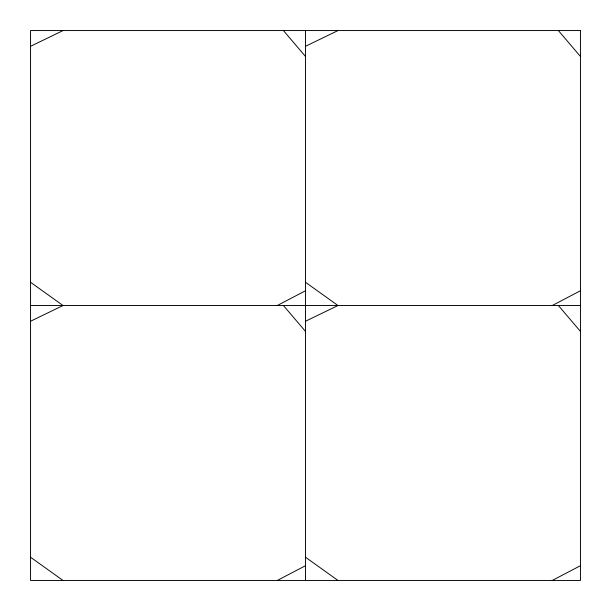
<?xml version="1.0" encoding="UTF-8"?>
<svg xmlns="http://www.w3.org/2000/svg" width="611" height="611" viewBox="0 0 611 611"><rect width="100%" height="100%" fill="white"/><g stroke="black" fill="none" stroke-linecap="round" stroke-linejoin="round"><path stroke-width="0.92" d="M277.318 305.5L305.5 290.752M552.268 305.5L580.45 290.752M277.318 580.45L305.5 565.702M552.268 580.45L580.45 565.702M30.55 46.299L63.078 30.55M305.5 46.299L338.028 30.55M30.55 321.249L63.078 305.5M305.5 321.249L338.028 305.5M30.55 305.5L580.45 305.5M305.5 282.267L337.929 305.5M30.55 282.267L62.979 305.5M305.5 557.217L337.929 580.45M30.55 557.217L62.979 580.45M558.37 30.55L580.45 56.472M558.37 305.5L580.45 331.422M283.42 30.55L305.5 56.472M283.42 305.5L305.5 331.422M305.5 30.55L305.5 580.45M580.45 30.55L30.55 30.55L30.55 580.45L580.45 580.45L580.45 30.55"/></g></svg>
